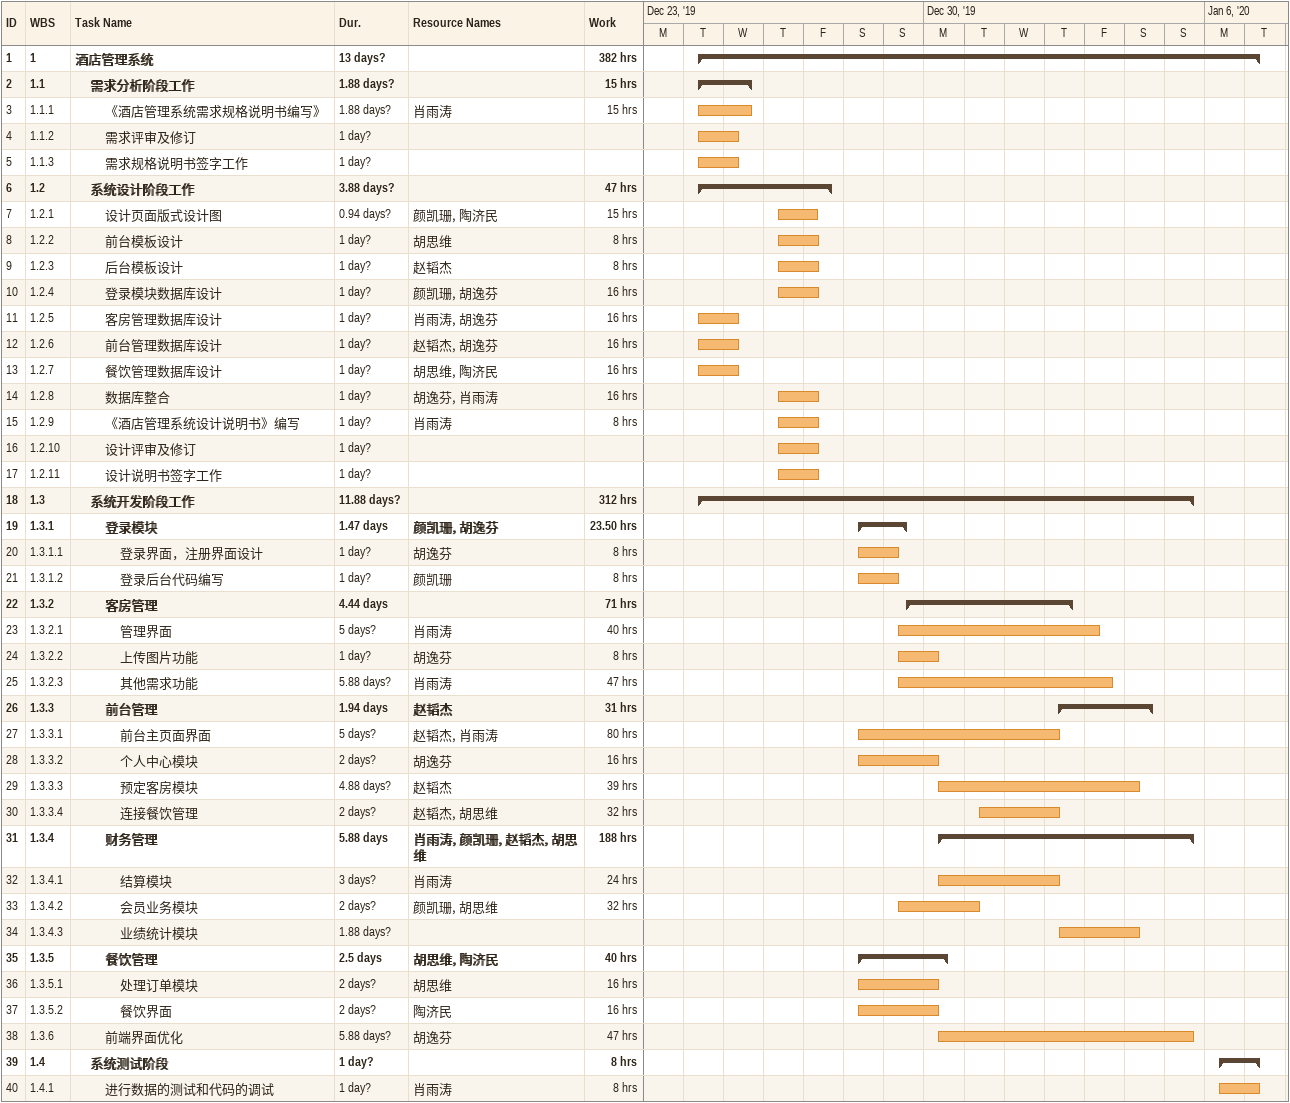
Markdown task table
| ID | WBS | Task | Duration | Start | Finish | Resources | Work (h) |
|---|---|---|---|---|---|---|---|
| 1 | 1 | **酒店管理系统** | 13d? | 2019-12-24 | 2020-01-07 |  | 382 |
| 2 | 1.1 | **需求分析阶段工作** | 1.88d? | 2019-12-24 | 2019-12-25 |  | 15 |
| 3 | 1.1.1 | 《酒店管理系统需求规格说明书编写》 | 1.88d? | 2019-12-24 | 2019-12-25 | 肖雨涛 | 15 |
| 4 | 1.1.2 | 需求评审及修订 | 1d? | 2019-12-24 | 2019-12-25 |  |  |
| 5 | 1.1.3 | 需求规格说明书签字工作 | 1d? | 2019-12-24 | 2019-12-25 |  |  |
| 6 | 1.2 | **系统设计阶段工作** | 3.88d? | 2019-12-24 | 2019-12-27 |  | 47 |
| 7 | 1.2.1 | 设计页面版式设计图 | 0.94d? | 2019-12-26 | 2019-12-27 | 颜凯珊, 陶济民 | 15 |
| 8 | 1.2.2 | 前台模板设计 | 1d? | 2019-12-26 | 2019-12-27 | 胡思维 | 8 |
| 9 | 1.2.3 | 后台模板设计 | 1d? | 2019-12-26 | 2019-12-27 | 赵韬杰 | 8 |
| 10 | 1.2.4 | 登录模块数据库设计 | 1d? | 2019-12-26 | 2019-12-27 | 颜凯珊, 胡逸芬 | 16 |
| 11 | 1.2.5 | 客房管理数据库设计 | 1d? | 2019-12-24 | 2019-12-25 | 肖雨涛, 胡逸芬 | 16 |
| 12 | 1.2.6 | 前台管理数据库设计 | 1d? | 2019-12-24 | 2019-12-25 | 赵韬杰, 胡逸芬 | 16 |
| 13 | 1.2.7 | 餐饮管理数据库设计 | 1d? | 2019-12-24 | 2019-12-25 | 胡思维, 陶济民 | 16 |
| 14 | 1.2.8 | 数据库整合 | 1d? | 2019-12-26 | 2019-12-27 | 胡逸芬, 肖雨涛 | 16 |
| 15 | 1.2.9 | 《酒店管理系统设计说明书》编写 | 1d? | 2019-12-26 | 2019-12-27 | 肖雨涛 | 8 |
| 16 | 1.2.10 | 设计评审及修订 | 1d? | 2019-12-26 | 2019-12-27 |  |  |
| 17 | 1.2.11 | 设计说明书签字工作 | 1d? | 2019-12-26 | 2019-12-27 |  |  |
| 18 | 1.3 | **系统开发阶段工作** | 11.88d? | 2019-12-24 | 2020-01-05 |  | 312 |
| 19 | 1.3.1 | **登录模块** | 1.47d | 2019-12-28 | 2019-12-29 | 颜凯珊, 胡逸芬 | 23.50 |
| 20 | 1.3.1.1 | 登录界面，注册界面设计 | 1d? | 2019-12-28 | 2019-12-29 | 胡逸芬 | 8 |
| 21 | 1.3.1.2 | 登录后台代码编写 | 1d? | 2019-12-28 | 2019-12-29 | 颜凯珊 | 8 |
| 22 | 1.3.2 | **客房管理** | 4.44d | 2019-12-29 | 2020-01-02 |  | 71 |
| 23 | 1.3.2.1 | 管理界面 | 5d? | 2019-12-29 | 2020-01-03 | 肖雨涛 | 40 |
| 24 | 1.3.2.2 | 上传图片功能 | 1d? | 2019-12-29 | 2019-12-30 | 胡逸芬 | 8 |
| 25 | 1.3.2.3 | 其他需求功能 | 5.88d? | 2019-12-29 | 2020-01-03 | 肖雨涛 | 47 |
| 26 | 1.3.3 | **前台管理** | 1.94d | 2020-01-02 | 2020-01-04 | 赵韬杰 | 31 |
| 27 | 1.3.3.1 | 前台主页面界面 | 5d? | 2019-12-28 | 2020-01-02 | 赵韬杰, 肖雨涛 | 80 |
| 28 | 1.3.3.2 | 个人中心模块 | 2d? | 2019-12-28 | 2019-12-30 | 胡逸芬 | 16 |
| 29 | 1.3.3.3 | 预定客房模块 | 4.88d? | 2019-12-30 | 2020-01-04 | 赵韬杰 | 39 |
| 30 | 1.3.3.4 | 连接餐饮管理 | 2d? | 2019-12-31 | 2020-01-02 | 赵韬杰, 胡思维 | 32 |
| 31 | 1.3.4 | **财务管理** | 5.88d | 2019-12-30 | 2020-01-05 | 肖雨涛, 颜凯珊, 赵韬杰, 胡思维 | 188 |
| 32 | 1.3.4.1 | 结算模块 | 3d? | 2019-12-30 | 2020-01-02 | 肖雨涛 | 24 |
| 33 | 1.3.4.2 | 会员业务模块 | 2d? | 2019-12-29 | 2019-12-31 | 颜凯珊, 胡思维 | 32 |
| 34 | 1.3.4.3 | 业绩统计模块 | 1.88d? | 2020-01-02 | 2020-01-04 |  |  |
| 35 | 1.3.5 | **餐饮管理** | 2.5d | 2019-12-28 | 2019-12-30 | 胡思维, 陶济民 | 40 |
| 36 | 1.3.5.1 | 处理订单模块 | 2d? | 2019-12-28 | 2019-12-30 | 胡思维 | 16 |
| 37 | 1.3.5.2 | 餐饮界面 | 2d? | 2019-12-28 | 2019-12-30 | 陶济民 | 16 |
| 38 | 1.3.6 | 前端界面优化 | 5.88d? | 2019-12-30 | 2020-01-05 | 胡逸芬 | 47 |
| 39 | 1.4 | **系统测试阶段** | 1d? | 2020-01-06 | 2020-01-07 |  | 8 |
| 40 | 1.4.1 | 进行数据的测试和代码的调试 | 1d? | 2020-01-06 | 2020-01-07 | 肖雨涛 | 8 |
